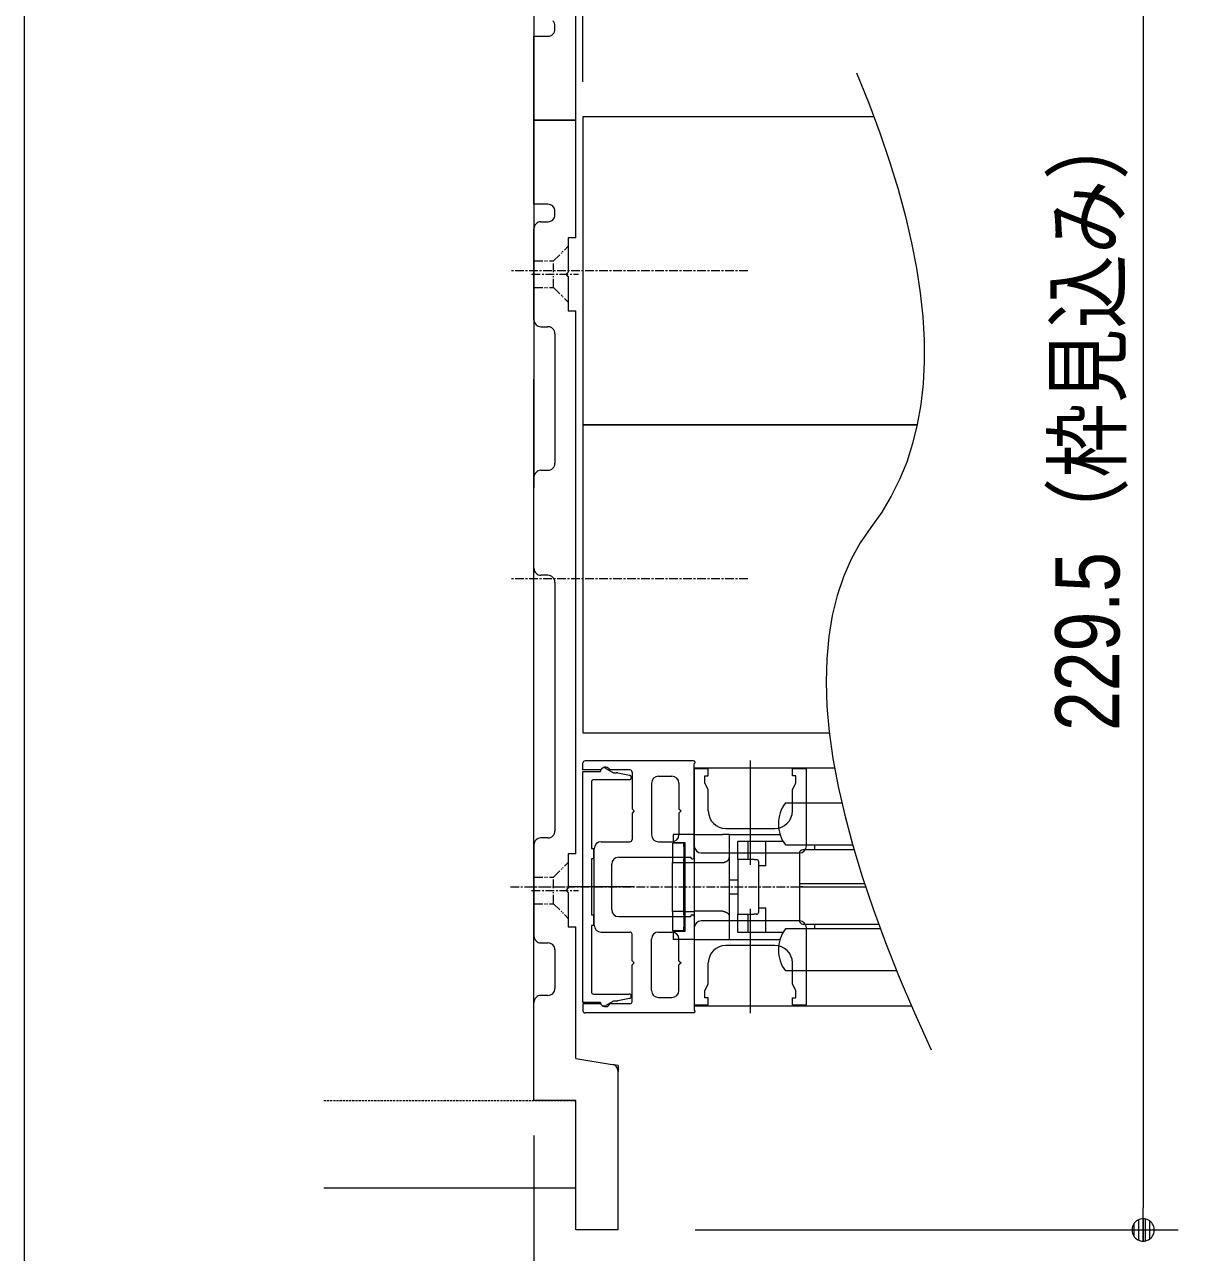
# Model space of a CAD drawing. Units: millimetres, scale not verified. Extents: x -6062 to 6062, y -3045 to 3045.
# Drawn here: x -5788 to -5114, y 1642 to 2344 of the extents above; entities that cross this region are included whole.
import ezdxf
from ezdxf.enums import TextEntityAlignment as Align

# ---------------------------------------------------------------- set-up
doc = ezdxf.new("R2010")
doc.units = ezdxf.units.MM
doc.header["$LTSCALE"] = 20
for name, pattern in [('CHAIN1', [8, 5, -1, 1, -1]), ('DASHED1', [1.8, 1.2, -0.6]), ('DOUBLE_CHAIN1', [8.8, 5, -1, 0.6, -0.6, 0.6, -1])]:
    doc.linetypes.add(name, pattern=pattern)
for name, color, linetype, lineweight in [('0-0_1図面枠', 7, 'Continuous', 9), ('0-1_3一般', 7, 'Continuous', 9), ('0-2_2寸法-1', 7, 'Continuous', 9), ('0-3_0', 7, 'Continuous', 9), ('0-5_2寸法-2', 7, 'Continuous', 9)]:
    doc.layers.add(name, color=color, linetype=linetype, lineweight=lineweight)
doc.styles.add('ＭＳ Ｐゴシック', font='')
doc.styles.get('ＭＳ Ｐゴシック').set_extended_font_data('MS PGothic')

# ---------------------------------------------------------------- blocks, each defined once
blk = doc.blocks.new('グループ-2')
at = {"layer": '0-0_1図面枠'}
blk.add_lwpolyline([(-80000, 55400), (80000, 55400), (80000, -55400), (-80000, -55400)], close=True, dxfattribs=at)
blk = doc.blocks.new('図面枠')
at = {"layer": '0-0_1図面枠'}
blk.add_blockref('グループ-2', (0, 0), dxfattribs=at)
blk = doc.blocks.new('_Dot')
at = {"layer": '0-3_0'}
for p, q in [((-10, 0), (-20, 0)), ((9.78, 2), (-9.78, 2)), ((7.99, 6), (-7.99, 6)), ((9.16, -3.98), (-9.16, -3.98)), ((6, -7.98), (-6, -7.98))]:
    blk.add_line(p, q, dxfattribs=at)
for points in [[(10, 0), (9.92, 1.25), (9.69, 2.49), (9.3, 3.68), (8.76, 4.82), (8.09, 5.88), (7.29, 6.85), (6.37, 7.71), (5.36, 8.44), (4.26, 9.05), (3.09, 9.51), (1.87, 9.82), (0.63, 9.98), (-0.63, 9.98), (-1.87, 9.82), (-3.09, 9.51), (-4.26, 9.05), (-5.36, 8.44), (-6.37, 7.71), (-7.29, 6.85), (-8.09, 5.88), (-8.76, 4.82), (-9.3, 3.68), (-9.69, 2.49), (-9.92, 1.25), (-10, 0), (0, 0)], [(-10, 0), (-9.92, -1.25), (-9.69, -2.49), (-9.3, -3.68), (-8.76, -4.82), (-8.09, -5.88), (-7.29, -6.85), (-6.37, -7.71), (-5.36, -8.44), (-4.26, -9.05), (-3.09, -9.51), (-1.87, -9.82), (-0.63, -9.98), (0.63, -9.98), (1.87, -9.82), (3.09, -9.51), (4.26, -9.05), (5.36, -8.44), (6.37, -7.71), (7.29, -6.85), (8.09, -5.88), (8.76, -4.82), (9.3, -3.68), (9.69, -2.49), (9.92, -1.25), (10, 0), (0, 0)]]:
    blk.add_lwpolyline(points, close=True, dxfattribs=at)
blk = doc.blocks.new('グループ-11')
at = {"layer": '0-1_3一般'}
for p, q in [((-74180, 49976.9), (-74180, 41576.9)), ((-73700, 45776.9), (-73700, 47120.9)), ((-74180, 46736.9), (-74020, 46736.9)), ((-74180, 45776.9), (-74180, 46736.9)), ((-73940, 46816.9), (-73940, 46856.9)), ((-74180, 45776.9), (-73700, 45776.9)), ((-74180, 44816.9), (-74180, 45776.9)), ((-74020, 44816.9), (-74180, 44816.9)), ((-74100, 44616.9), (-74020, 44616.9)), ((-73940, 44696.9), (-73940, 44736.9)), ((-74180, 43496.9), (-74180, 44536.9)), ((-73700, 44432.9), (-73788, 44432.9)), ((-73788, 44432.9), (-73788, 44040.9)), ((-73812, 44016.9), (-73788, 44040.9)), ((-73812, 44016.9), (-73788, 44040.9)), ((-73788, 43992.9), (-73812, 44016.9)), ((-73788, 43992.9), (-73812, 44016.9)), ((-73788, 43992.9), (-73788, 43600.9)), ((-73788, 43600.9), (-73700, 43600.9)), ((-73700, 37392.9), (-73700, 43600.9)), ((-74100, 43416.9), (-74020, 43416.9)), ((-73940, 43336.9), (-73940, 41856.9)), ((-74180, 41696.9), (-74180, 42816.9)), ((-74180, 40656.9), (-74180, 41696.9)), ((-74100, 41776.9), (-74020, 41776.9)), ((-74180, 34736.9), (-74180, 40656.9)), ((-74020, 40576.9), (-74100, 40576.9)), ((-73940, 40496.9), (-73940, 37656.9)), ((-74180, 37496.9), (-74180, 36456.9)), ((-74020, 37576.9), (-74100, 37576.9)), ((-73700, 37392.9), (-73788, 37392.9)), ((-73788, 37392.9), (-73788, 37000.9)), ((-73788, 36952.9), (-73788, 36560.9)), ((-73788, 36560.9), (-73700, 36560.9)), ((-73700, 35056.9), (-73700, 36560.9)), ((-74100, 36376.9), (-74020, 36376.9)), ((-73940, 36296.9), (-73940, 35856.9)), ((-74020, 35776.9), (-74100, 35776.9)), ((-74180, 34576.9), (-74180, 35696.9)), ((-73700, 35056.9), (-73286.8, 34988)), ((-73220, 33096.9), (-73220, 34909.1)), ((-73700, 34576.9), (-74180, 34576.9)), ((-73700, 33096.9), (-73700, 34576.9)), ((-76580, 33576.9), (-73700, 33576.9)), ((-73220, 33096.9), (-73700, 33096.9))]:
    blk.add_line(p, q, dxfattribs=at)
at = {"layer": '0-1_3一般', "linetype": 'DOUBLE_CHAIN1'}
for p, q in [((-73956, 44168.9), (-73788, 44336.9)), ((-74180, 44168.9), (-73956, 44168.9)), ((-73956, 43864.9), (-73956, 44168.9)), ((-74180, 43864.9), (-73956, 43864.9)), ((-73956, 43864.9), (-73788, 43696.9)), ((-74180, 37128.9), (-73956, 37128.9)), ((-73956, 36824.9), (-73788, 36656.9)), ((-73220, 34976.9), (-73286.8, 34988)), ((-73220, 34976.9), (-73220, 34909.1))]:
    blk.add_line(p, q, dxfattribs=at)
at = {"layer": '0-1_3一般', "linetype": 'CHAIN1'}
for p, q in [((-74207.9, 44016.9), (-73669.5, 44016.9)), ((-74242.3, 37016.9), (-73754.3, 37016.9)), ((-74207.9, 36976.9), (-73669.5, 36976.9))]:
    blk.add_line(p, q, dxfattribs=at)
at = {"layer": '0-1_3一般', "linetype": 'DASHED1'}
blk.add_line((-76580, 34576.9), (-73700, 34576.9), dxfattribs=at)
at = {"layer": '0-1_3一般'}
for points in [[(-73700, 44432.9), (-73700, 45776.9), (-74180, 45776.9)], [(-73788, 36952.9), (-73812, 36976.9), (-73788, 37000.9)]]:
    blk.add_lwpolyline(points, dxfattribs=at)
at = {"layer": '0-1_3一般', "linetype": 'DOUBLE_CHAIN1'}
blk.add_lwpolyline([(-74180, 36824.9), (-73956, 36824.9), (-73956, 37128.9), (-73788, 37296.9)], dxfattribs=at)
at = {"layer": '0-1_3一般'}
for centre, start, end in [((-74020, 46856.9), 0, 45), ((-74020, 46816.9), 270, 315), ((-74020, 46816.9), 315, 0), ((-74020, 44736.9), 45, 90), ((-74020, 44736.9), 0, 45), ((-74100, 44536.9), 90, 135), ((-74020, 44696.9), 270, 315), ((-74020, 44696.9), 315, 0), ((-74100, 44536.9), 135, 180), ((-74100, 43496.9), 180, 225), ((-74100, 43496.9), 225, 270), ((-74020, 43336.9), 45, 90), ((-74020, 43336.9), 0, 45), ((-74020, 41856.9), 315, 0), ((-74100, 41696.9), 135, 180), ((-74100, 41696.9), 90, 135), ((-74020, 41856.9), 270, 315), ((-74100, 40656.9), 180, 225), ((-74100, 40656.9), 225, 270), ((-74020, 40496.9), 45, 90), ((-74020, 40496.9), 0, 45), ((-74020, 37656.9), 270, 315), ((-74020, 37656.9), 315, 0), ((-74100, 37496.9), 135, 180), ((-74100, 37496.9), 90, 135), ((-74100, 36456.9), 180, 225), ((-74100, 36456.9), 225, 270), ((-74020, 36296.9), 45, 90), ((-74020, 36296.9), 0, 45), ((-74100, 35696.9), 90, 135), ((-74020, 35856.9), 270, 315), ((-74020, 35856.9), 315, 0), ((-74100, 35696.9), 135, 180), ((-73300, 34909.1), 40.26884, 80.53768), ((-73300, 34909.1), 0, 40.26884)]:
    blk.add_arc(centre, 80, start, end, dxfattribs=at)
blk = doc.blocks.new('グループ-12')
at = {"layer": '0-1_3一般'}
for p, q in [((-72356, 38456.9), (-73596, 38456.9)), ((-71708, 37267.6), (-71708, 38459.6)), ((-73620, 38352.9), (-73620, 38432.9)), ((-73423.9, 38352.9), (-73620, 38352.9)), ((-73084, 38352.9), (-73313.4, 38352.9)), ((-73220.2, 38319.3), (-73087.3, 38292.7)), ((-73060, 38328.9), (-73060, 37908.9)), ((-72348, 37352.9), (-72348, 38424.9)), ((-72348, 38376.9), (-72348, 35656.9)), ((-72348, 38376.9), (-70745.6, 38376.9)), ((-72188, 38364.9), (-72348, 38364.9)), ((-72348, 38364.9), (-72348, 37484.9)), ((-72340, 38438.7), (-72340, 38440.9)), ((-72188, 38284.9), (-72188, 38364.9)), ((-71228, 38284.9), (-71228, 38364.9)), ((-71068, 38364.9), (-71228, 38364.9)), ((-71068, 37484.9), (-71068, 38364.9)), ((-73524, 38216.9), (-73524, 37456.9)), ((-73092, 38240.9), (-73500, 38240.9)), ((-73068, 38269.2), (-73068, 38264.9)), ((-72836, 38200.9), (-72836, 37612.9)), ((-72756, 38280.9), (-72604, 38280.9)), ((-72524, 38200.9), (-72524, 37908.9)), ((-72228, 38284.9), (-72188, 38284.9)), ((-72228, 38204.9), (-72228, 38284.9)), ((-72188, 38124.9), (-72228, 38204.9)), ((-71188, 38284.9), (-71228, 38284.9)), ((-71228, 38124.9), (-71188, 38204.9)), ((-71188, 38204.9), (-71188, 38284.9)), ((-72188, 37884.9), (-72188, 38124.9)), ((-71228, 37884.9), (-71228, 38124.9)), ((-73060, 37908.9), (-73036, 37884.9)), ((-73036, 37884.9), (-73060, 37860.9)), ((-72524, 37908.9), (-72500, 37884.9)), ((-72500, 37884.9), (-72524, 37860.9)), ((-71308, 37976.9), (-70663.5, 37976.9)), ((-73060, 37860.9), (-73060, 37556.9)), ((-72524, 37860.9), (-72524, 37612.9)), ((-72588, 37616.9), (-72588, 37520.9)), ((-72348, 37616.9), (-72588, 37616.9)), ((-72348, 37616.9), (-72348, 37296.9)), ((-72348, 37616.9), (-72028, 37616.9)), ((-71988, 37684.9), (-71428, 37684.9)), ((-71948, 37616.9), (-71369.6, 37616.9)), ((-73412, 37532.9), (-73084, 37532.9)), ((-72756, 37532.9), (-72604, 37532.9)), ((-72468, 37516.9), (-72596, 37516.9)), ((-72596, 37516.9), (-72596, 37476.9)), ((-72596, 37476.9), (-72596, 37336.9)), ((-72452, 37520.9), (-72588, 37520.9)), ((-72468, 37476.9), (-72468, 37516.9)), ((-72468, 37516.9), (-72452, 37516.9)), ((-72468, 37476.9), (-72468, 37336.9)), ((-72452, 37296.9), (-72452, 37520.9)), ((-71732, 37536.9), (-71852, 37536.9)), ((-71852, 37328.9), (-71852, 37536.9)), ((-71732, 37328.9), (-71732, 37536.9)), ((-71532, 37536.9), (-71732, 37536.9)), ((-71532, 37256.9), (-71532, 37536.9)), ((-71334.4, 37536.9), (-71532, 37536.9)), ((-71308, 37496.9), (-70539, 37496.9)), ((-70972, 37440.9), (-70972, 37496.9)), ((-73524, 37336.9), (-73524, 36696.9)), ((-73492, 36580.9), (-73492, 37452.9)), ((-73212, 37356.9), (-72388, 37356.9)), ((-72596, 37336.9), (-72596, 37296.9)), ((-72388, 37356.9), (-72388, 37352.9)), ((-72372, 37336.9), (-72364, 37336.9)), ((-72268, 37404.9), (-71148, 37404.9)), ((-71948.1, 37353.5), (-71948, 37356.3)), ((-71663.2, 37328.9), (-71636, 37328.9)), ((-70522.9, 37440.9), (-71108, 37440.9)), ((-73292, 36756.9), (-73292, 37276.9)), ((-72596, 36736.9), (-72596, 37296.9)), ((-72468, 36736.9), (-72468, 37296.9)), ((-72452, 37296.9), (-72348, 37296.9)), ((-72452, 36736.9), (-72452, 37296.9)), ((-72348, 37296.9), (-72348, 37294)), ((-72348, 37294), (-72028, 37294)), ((-71852, 37318.2), (-71852, 37308.3)), ((-71612, 36728.9), (-71612, 37304.9)), ((-71532, 37256.9), (-71612, 37256.9)), ((-71948, 37096.9), (-71852, 37096.9)), ((-71148, 37056.9), (-71148, 37016.9)), ((-71108, 37056.9), (-70404, 37056.9)), ((-73301.4, 37016.9), (-73781.4, 37016.9)), ((-73036, 37016.9), (-73657.9, 37016.9)), ((-71948, 36936.9), (-71852, 36936.9)), ((-71148, 37016.9), (-71148, 36632.9)), ((-71108, 37016.9), (-71148, 37016.9)), ((-71108, 37016.9), (-70390.7, 37016.9)), ((-71708, 35574.1), (-71708, 36766.1)), ((-71612, 36776.9), (-71532, 36776.9)), ((-71532, 36496.9), (-71532, 36776.9)), ((-72468, 36736.9), (-72596, 36736.9)), ((-72596, 36736.9), (-72596, 36696.9)), ((-72596, 36696.9), (-72596, 36556.9)), ((-72468, 36696.9), (-72468, 36736.9)), ((-72468, 36696.9), (-72468, 36556.9)), ((-72372, 36696.9), (-72364, 36696.9)), ((-72028, 36739.8), (-72348, 36739.8)), ((-72348, 36739.8), (-72348, 36736.9)), ((-72348, 36680.9), (-72348, 35608.9)), ((-71148, 36628.9), (-72268, 36628.9)), ((-71948.1, 36680.2), (-71948, 36677.5)), ((-71948, 36416.9), (-71948, 36677.5)), ((-71852, 36715.5), (-71852, 36704.9)), ((-71852, 36704.9), (-71663.2, 36704.9)), ((-71732, 36496.9), (-71732, 36704.9)), ((-71636, 36704.9), (-71663.2, 36704.9)), ((-73524, 36576.9), (-73524, 35816.9)), ((-73412, 36500.9), (-73084, 36500.9)), ((-72756, 36500.9), (-72604, 36500.9)), ((-72596, 36556.9), (-72596, 36516.9)), ((-72596, 36516.9), (-72468, 36516.9)), ((-72588, 36512.9), (-72588, 36416.9)), ((-72468, 36516.9), (-72468, 36556.9)), ((-72468, 36516.9), (-72452, 36516.9)), ((-72348, 36548.9), (-72348, 35668.9)), ((-71532, 36496.9), (-71732, 36496.9)), ((-71334.4, 36496.9), (-71532, 36496.9)), ((-70221.8, 36536.9), (-71308, 36536.9)), ((-71108, 36592.9), (-70242.6, 36592.9)), ((-71068, 35668.9), (-71068, 36548.9)), ((-70972, 36536.9), (-70972, 36592.9)), ((-73060, 36172.9), (-73060, 36476.9)), ((-72836, 35832.9), (-72836, 36420.9)), ((-72524, 36172.9), (-72524, 36420.9)), ((-72348, 36416.9), (-72028, 36416.9)), ((-72028, 36416.9), (-71948, 36416.9)), ((-71428, 36348.9), (-71988, 36348.9)), ((-71948, 36416.9), (-71369.6, 36416.9)), ((-73060, 36172.9), (-73036, 36148.9)), ((-73036, 36148.9), (-73060, 36124.9)), ((-73060, 35704.9), (-73060, 36124.9)), ((-72524, 36172.9), (-72500, 36148.9)), ((-72500, 36148.9), (-72524, 36124.9)), ((-72524, 35832.9), (-72524, 36124.9)), ((-72188, 35908.9), (-72188, 36148.9)), ((-71228, 35908.9), (-71228, 36148.9)), ((-70034.7, 36056.9), (-71308, 36056.9)), ((-73500, 35792.9), (-73092, 35792.9)), ((-72228, 35828.9), (-72188, 35908.9)), ((-72228, 35748.9), (-72228, 35828.9)), ((-71188, 35828.9), (-71228, 35908.9)), ((-71188, 35748.9), (-71188, 35828.9)), ((-73620, 35680.9), (-73620, 35600.9)), ((-73423.9, 35680.9), (-73620, 35680.9)), ((-73084, 35680.9), (-73313.4, 35680.9)), ((-73087.3, 35741), (-73220.2, 35714.4)), ((-73068, 35768.9), (-73068, 35764.6)), ((-72756, 35752.9), (-72604, 35752.9)), ((-72348, 35668.9), (-72188, 35668.9)), ((-72348, 35656.9), (-69866.7, 35656.9)), ((-72188, 35748.9), (-72228, 35748.9)), ((-72188, 35668.9), (-72188, 35748.9)), ((-71228, 35748.9), (-71188, 35748.9)), ((-71228, 35668.9), (-71228, 35748.9)), ((-71228, 35668.9), (-71068, 35668.9)), ((-72356, 35576.9), (-73596, 35576.9)), ((-72340, 35595), (-72340, 35592.9))]:
    blk.add_line(p, q, dxfattribs=at)
at = {"layer": '0-1_3一般', "linetype": 'CHAIN1'}
blk.add_line((-74449.9, 37016.9), (-70390.7, 37016.9), dxfattribs=at)
at = {"layer": '0-1_3一般'}
for points in [[(-73420, 35696.9), (-73620, 35696.9), (-73620, 38336.9), (-73420, 38336.9)], [(-73360, 38371.5), (-73272.3, 38320.9), (-73235.9, 38320.9)], [(-71948, 36677.5), (-71948, 37356.3), (-71948, 37616.9), (-72028, 37616.9)], [(-73524, 37456.9), (-73500, 37456.9), (-73500, 37336.9), (-73524, 37336.9)], [(-72596, 37296.9), (-72468, 37296.9), (-72468, 37336.9)], [(-72028, 37294), (-72025.2, 37294.2), (-72022.5, 37294.6), (-72019.7, 37294.9), (-72017, 37295.4), (-72014.2, 37295.9), (-72011.5, 37296.5), (-72008.8, 37297.2), (-72006.1, 37297.9), (-72003.4, 37298.7), (-72000.7, 37299.6), (-71998, 37300.5), (-71995.3, 37301.5), (-71992.6, 37302.6), (-71990, 37303.8), (-71987.3, 37305), (-71984.7, 37306.3), (-71982, 37307.7), (-71979.4, 37309.1), (-71976.8, 37310.7), (-71974.2, 37312.3), (-71971.6, 37313.9), (-71969.2, 37315.6), (-71966.9, 37317.4), (-71964.8, 37319.2), (-71962.7, 37321.1), (-71960.8, 37323), (-71959.1, 37325), (-71957.5, 37327.1), (-71955.9, 37329.2), (-71954.6, 37331.4), (-71953.3, 37333.6), (-71952.2, 37335.9), (-71951.2, 37338.2), (-71950.4, 37340.6), (-71949.7, 37343.1), (-71949.1, 37345.6), (-71948.6, 37348.2), (-71948.3, 37350.8), (-71948.1, 37353.5)], [(-71663.2, 37328.9), (-71852, 37328.9), (-71852, 37318.2)], [(-71148, 37400.9), (-71148, 37056.9), (-71108, 37056.9)], [(-71852, 37308.3), (-71852, 36725.4), (-71852, 36715.5)], [(-73524, 36696.9), (-73500, 36696.9), (-73500, 36576.9), (-73524, 36576.9)], [(-73212, 36676.9), (-72388, 36676.9), (-72388, 36680.9)], [(-72588, 36512.9), (-72452, 36512.9), (-72452, 36736.9), (-72348, 36736.9), (-72348, 36416.9), (-72588, 36416.9)], [(-72028, 36739.8), (-72025.2, 36739.5), (-72022.5, 36739.2), (-72019.7, 36738.8), (-72017, 36738.4), (-72014.2, 36737.9), (-72011.5, 36737.3), (-72008.8, 36736.6), (-72006.1, 36735.9), (-72003.4, 36735.1), (-72000.7, 36734.2), (-71998, 36733.2), (-71995.3, 36732.2), (-71992.6, 36731.1), (-71990, 36730), (-71987.3, 36728.7), (-71984.7, 36727.4), (-71982, 36726.1), (-71979.4, 36724.6), (-71976.8, 36723.1), (-71974.2, 36721.5), (-71971.6, 36719.9), (-71969.2, 36718.2), (-71966.9, 36716.4), (-71964.8, 36714.6), (-71962.7, 36712.7), (-71960.8, 36710.7), (-71959.1, 36708.7), (-71957.5, 36706.7), (-71955.9, 36704.6), (-71954.6, 36702.4), (-71953.3, 36700.2), (-71952.2, 36697.9), (-71951.2, 36695.5), (-71950.4, 36693.1), (-71949.7, 36690.7), (-71949.1, 36688.1), (-71948.6, 36685.6), (-71948.3, 36682.9), (-71948.1, 36680.2)], [(-71732, 36496.9), (-71852, 36496.9), (-71852, 36704.9)], [(-73235.9, 35712.9), (-73272.3, 35712.9), (-73360, 35662.2)]]:
    blk.add_lwpolyline(points, dxfattribs=at)
for centre, radius, start, end in [((-73596, 38432.9), 24, 90, 180), ((-72356, 38440.9), 16, 0, 90), ((-73423.9, 38368.9), 16, 270, 326.25101), ((-73380, 38336.9), 40, 60, 180), ((-73364, 38328.9), 56, 25.37693, 146.25101), ((-73235.9, 38240.9), 80, 78.69007, 90), ((-73084, 38328.9), 24, 0, 90), ((-72356, 38438.7), 16, 300, 0), ((-73500, 38216.9), 24, 90, 180), ((-73092, 38264.9), 24, 270, 0), ((-73092, 38269.2), 24, 0, 78.69007), ((-72756, 38200.9), 80, 90, 180), ((-72604, 38200.9), 80, 0, 90), ((-71988, 37884.9), 200, 180, 270), ((-71428, 37884.9), 200, 270, 0), ((-70988, 37736.9), 400, 143.1301, 216.8699), ((-72756, 37612.9), 80, 180, 270), ((-72604, 37612.9), 80, 270, 0), ((-73412, 37452.9), 80, 90, 180), ((-73084, 37556.9), 24, 270, 0), ((-72268, 37484.9), 80, 180, 270), ((-71148, 37484.9), 80, 270, 0), ((-73212, 37276.9), 80, 90, 180), ((-72372, 37352.9), 16, 180, 270), ((-72364, 37352.9), 16, 270, 0), ((-71636, 37304.9), 24, 0, 90), ((-71108, 37400.9), 40, 90, 180), ((-73212, 36756.9), 80, 180, 270), ((-72372, 36680.9), 16, 90, 180), ((-72364, 36680.9), 16, 0, 90), ((-72268, 36548.9), 80, 90, 180), ((-71636, 36728.9), 24, 270, 0), ((-71108, 36632.9), 40, 180, 270), ((-71148, 36548.9), 80, 0, 90), ((-73412, 36580.9), 80, 180, 270), ((-73084, 36476.9), 24, 0, 90), ((-72756, 36420.9), 80, 90, 180), ((-72604, 36420.9), 80, 0, 90), ((-70988, 36296.9), 400, 143.1301, 216.8699), ((-71988, 36148.9), 200, 90, 180), ((-71428, 36148.9), 200, 0, 90), ((-73500, 35816.9), 24, 180, 270), ((-73092, 35768.9), 24, 0, 90), ((-72756, 35832.9), 80, 180, 270), ((-72604, 35832.9), 80, 270, 0), ((-73423.9, 35664.9), 16, 33.74899, 90), ((-73380, 35696.9), 40, 180, 300), ((-73364, 35704.9), 56, 213.74899, 334.62307), ((-73235.9, 35792.9), 80, 270, 281.30993), ((-73092, 35764.6), 24, 281.30993, 0), ((-73084, 35704.9), 24, 270, 0), ((-73596, 35600.9), 24, 180, 270), ((-72356, 35592.9), 16, 270, 0), ((-72356, 35595), 16, 0, 60)]:
    blk.add_arc(centre, radius, start, end, dxfattribs=at)
blk = doc.blocks.new('グループ-13')
at = {"layer": '0-1_3一般', "linetype": 'CHAIN1'}
for p, q in [((-71735.8, 44056.9), (-74455.8, 44056.9)), ((-71735.8, 40536.9), (-74455.8, 40536.9))]:
    blk.add_line(p, q, dxfattribs=at)
at = {"layer": '0-1_3一般'}
for points in [[(-70297, 45816.9), (-73620, 45816.9), (-73620, 42296.9), (-69801.9, 42296.9)], [(-69801.9, 42296.9), (-73620, 42296.9), (-73620, 38776.9), (-70805.3, 38776.9)]]:
    blk.add_lwpolyline(points, dxfattribs=at)
for name in ['グループ-11', 'グループ-12']:
    blk.add_blockref(name, (0, 0), dxfattribs=at)

msp = doc.modelspace()

# ---------------------------------------------------------------- linework, layer by layer
at = {"layer": '0-1_3一般'}
msp.add_line((-5279.13, 1778.91), (-5269.62, 1757.84), dxfattribs=at)
msp.add_lwpolyline([(-5312.22, 2315.84), (-5305.26, 2298.55), (-5298.99, 2281.7), (-5293.41, 2265.31), (-5288.52, 2249.38), (-5284.32, 2233.9), (-5280.8, 2218.87), (-5277.98, 2204.3), (-5275.85, 2190.18), (-5274.4, 2176.52), (-5273.65, 2163.31), (-5273.58, 2150.55), (-5274.2, 2138.25), (-5275.52, 2126.4), (-5277.52, 2115.01), (-5280.21, 2104.07), (-5283.59, 2093.58), (-5287.67, 2083.55), (-5292.43, 2073.98), (-5297.88, 2064.85), (-5304.01, 2056.18), (-5310.09, 2047.42), (-5315.34, 2038.01), (-5319.77, 2027.95), (-5323.39, 2017.24), (-5326.18, 2005.88), (-5328.15, 1993.88), (-5329.3, 1981.23), (-5329.63, 1967.93), (-5329.14, 1953.98), (-5327.83, 1939.39), (-5325.7, 1924.15), (-5322.75, 1908.26), (-5318.98, 1891.73), (-5314.39, 1874.54), (-5308.98, 1856.71), (-5302.75, 1838.23), (-5295.7, 1819.11), (-5287.82, 1799.33), (-5279.13, 1778.91)], dxfattribs=at)
at = {"layer": '0-2_2寸法-1'}
for p, q in [((-5468.5, 2310.84), (-5468.5, 2618.84)), ((-5148.5, 2560.13), (-5148.5, 1667.56)), ((-5404.5, 1654.84), (-5128.5, 1654.84))]:
    msp.add_line(p, q, dxfattribs=at)
at = {"layer": '0-5_2寸法-2'}
msp.add_line((-5496.5, 1708.84), (-5496.5, 1564.84), dxfattribs=at)

# ---------------------------------------------------------------- block references
at = {"layer": '0-0_1図面枠', "xscale": 0.05, "yscale": 0.05}
msp.add_blockref('図面枠', (-1787.5, 0), dxfattribs=at)
at = {"layer": '0-1_3一般', "xscale": 0.05, "yscale": 0.05}
msp.add_blockref('グループ-13', (-1787.5, 0), dxfattribs=at)
at = {"layer": '0-2_2寸法-1', "xscale": 0.6356201, "yscale": 0.6356201, "rotation": 270}
msp.add_blockref('_Dot', (-5148.5, 1654.84), dxfattribs=at)

# ---------------------------------------------------------------- texts
at = {"layer": '0-2_2寸法-1', "style": 'ＭＳ Ｐゴシック', "width": 0.85}
msp.add_text('229.5（枠見込み）', height=36.69, rotation=90, dxfattribs=at).set_placement((-5151.03, 1939.98), align=Align.BOTTOM_LEFT)

doc.saveas('drawing.dxf')
